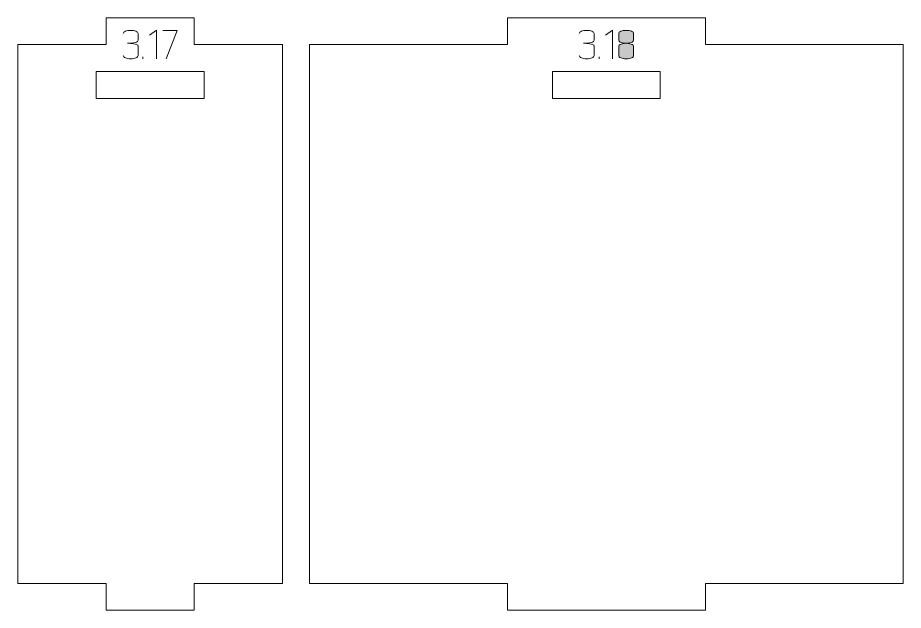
# Model space of a CAD drawing. Header units: centimetres. Extents: x -191 to 212, y -234 to 239.
# Drawn here: x -85.19 to -75.32, y -107.99 to -101.39 of the extents above; entities that cross this region are included whole.
import ezdxf

# ---------------------------------------------------------------- set-up
doc = ezdxf.new("R2010")
doc.units = ezdxf.units.CM
doc.header["$MEASUREMENT"] = 0
doc.layers.add('Capa 1', color=7, linetype='Continuous')

msp = doc.modelspace()

# ---------------------------------------------------------------- hatches: boundary and pattern name
at = {"layer": 'Capa 1', "true_color": 0x3e4095}
h = msp.add_hatch(color=175, dxfattribs=at)
edge = h.paths.add_edge_path()
edge.add_spline(control_points=[(-83.93001, -101.84724), (-83.95355, -101.84724), (-83.9732, -101.8438), (-83.98894, -101.83692), (-84.00469, -101.83004), (-84.01256, -101.82171), (-84.01256, -101.81193), (-84.01256, -101.82171), (-84.00469, -101.83004), (-83.98894, -101.83692), (-83.9732, -101.8438), (-83.95355, -101.84724), (-83.93001, -101.84724), (-83.90647, -101.84724), (-83.88682, -101.8438), (-83.87108, -101.83692), (-83.85533, -101.83004), (-83.84746, -101.82171), (-83.84746, -101.81193), (-83.84746, -101.81193), (-83.84746, -101.70874), (-83.84746, -101.70874), (-83.84746, -101.70048), (-83.85312, -101.6933), (-83.86443, -101.68719), (-83.87574, -101.68107), (-83.90891, -101.67694), (-83.96395, -101.6748), (-83.90922, -101.67144), (-83.87635, -101.66746), (-83.86535, -101.66288), (-83.85434, -101.65829), (-83.84838, -101.6508), (-83.84746, -101.64041), (-83.84746, -101.64041), (-83.84746, -101.56611), (-83.84746, -101.56611), (-83.84746, -101.55633), (-83.85533, -101.548), (-83.87108, -101.54112), (-83.88682, -101.53424), (-83.90647, -101.5308), (-83.93001, -101.5308), (-83.95355, -101.5308), (-83.9732, -101.53424), (-83.98894, -101.54112), (-84.00469, -101.548), (-84.01256, -101.55633), (-84.01256, -101.56611), (-84.01256, -101.55633), (-84.00469, -101.548), (-83.98894, -101.54112), (-83.9732, -101.53424), (-83.95355, -101.5308), (-83.93001, -101.5308), (-83.90647, -101.5308), (-83.88682, -101.53424), (-83.87108, -101.54112), (-83.85533, -101.548), (-83.84746, -101.55633), (-83.84746, -101.56611), (-83.84746, -101.56611), (-83.84746, -101.64041), (-83.84746, -101.64041), (-83.84838, -101.6508), (-83.85434, -101.65829), (-83.86535, -101.66288), (-83.87635, -101.66746), (-83.90922, -101.67144), (-83.96395, -101.6748), (-83.90891, -101.67694), (-83.87574, -101.68107), (-83.86443, -101.68719), (-83.85312, -101.6933), (-83.84746, -101.70048), (-83.84746, -101.70874), (-83.84746, -101.70874), (-83.84746, -101.81193), (-83.84746, -101.81193), (-83.84746, -101.82171), (-83.85533, -101.83004), (-83.87108, -101.83692), (-83.88682, -101.8438), (-83.90647, -101.84724), (-83.93001, -101.84724)], knot_values=[0, 0, 0, 0, 0.0357143, 0.0357143, 0.0357143, 0.0714286, 0.0714286, 0.0714286, 0.1071429, 0.1071429, 0.1071429, 0.1428571, 0.1428571, 0.1428571, 0.1785714, 0.1785714, 0.1785714, 0.2142857, 0.2142857, 0.2142857, 0.25, 0.25, 0.25, 0.2857143, 0.2857143, 0.2857143, 0.3214286, 0.3214286, 0.3214286, 0.3571429, 0.3571429, 0.3571429, 0.3928571, 0.3928571, 0.3928571, 0.4285714, 0.4285714, 0.4285714, 0.4642857, 0.4642857, 0.4642857, 0.5, 0.5, 0.5, 0.5357143, 0.5357143, 0.5357143, 0.5714286, 0.5714286, 0.5714286, 0.6071429, 0.6071429, 0.6071429, 0.6428571, 0.6428571, 0.6428571, 0.6785714, 0.6785714, 0.6785714, 0.7142857, 0.7142857, 0.7142857, 0.75, 0.75, 0.75, 0.7857143, 0.7857143, 0.7857143, 0.8214286, 0.8214286, 0.8214286, 0.8571429, 0.8571429, 0.8571429, 0.8928571, 0.8928571, 0.8928571, 0.9285714, 0.9285714, 0.9285714, 0.9642857, 0.9642857, 0.9642857, 1, 1, 1, 1], degree=3, periodic=1)
h = msp.add_hatch(color=175, dxfattribs=at)
edge = h.paths.add_edge_path()
edge.add_spline(control_points=[(-83.64292, -101.53034), (-83.64292, -101.53034), (-83.71905, -101.58308), (-83.71905, -101.58308), (-83.71905, -101.58308), (-83.64292, -101.53034), (-83.64292, -101.53034), (-83.64292, -101.53034), (-83.64292, -101.84724), (-83.64292, -101.84724), (-83.64292, -101.84724), (-83.64292, -101.53034), (-83.64292, -101.53034)], knot_values=[0, 0, 0, 0, 0.25, 0.25, 0.25, 0.5, 0.5, 0.5, 0.75, 0.75, 0.75, 1, 1, 1, 1], degree=3, periodic=1)
h = msp.add_hatch(color=175, dxfattribs=at)
edge = h.paths.add_edge_path()
edge.add_spline(control_points=[(-83.53377, -101.84724), (-83.53377, -101.84724), (-83.41269, -101.5308), (-83.41269, -101.5308), (-83.41269, -101.5308), (-83.57229, -101.5308), (-83.57229, -101.5308), (-83.57229, -101.5308), (-83.41269, -101.5308), (-83.41269, -101.5308), (-83.41269, -101.5308), (-83.53377, -101.84724), (-83.53377, -101.84724)], knot_values=[0, 0, 0, 0, 0.25, 0.25, 0.25, 0.5, 0.5, 0.5, 0.75, 0.75, 0.75, 1, 1, 1, 1], degree=3, periodic=1)
h = msp.add_hatch(color=175, dxfattribs=at)
edge = h.paths.add_edge_path()
edge.add_spline(control_points=[(-78.85082, -101.84724), (-78.87436, -101.84724), (-78.89401, -101.8438), (-78.90975, -101.83692), (-78.9255, -101.83004), (-78.93337, -101.82171), (-78.93337, -101.81193), (-78.93337, -101.82171), (-78.9255, -101.83004), (-78.90975, -101.83692), (-78.89401, -101.8438), (-78.87436, -101.84724), (-78.85082, -101.84724), (-78.82728, -101.84724), (-78.80763, -101.8438), (-78.79189, -101.83692), (-78.77614, -101.83004), (-78.76827, -101.82171), (-78.76827, -101.81193), (-78.76827, -101.81193), (-78.76827, -101.70874), (-78.76827, -101.70874), (-78.76827, -101.70048), (-78.77393, -101.6933), (-78.78524, -101.68719), (-78.79655, -101.68107), (-78.82972, -101.67694), (-78.88476, -101.6748), (-78.83003, -101.67144), (-78.79716, -101.66746), (-78.78616, -101.66288), (-78.77515, -101.65829), (-78.76919, -101.6508), (-78.76827, -101.64041), (-78.76827, -101.64041), (-78.76827, -101.56611), (-78.76827, -101.56611), (-78.76827, -101.55633), (-78.77614, -101.548), (-78.79189, -101.54112), (-78.80763, -101.53424), (-78.82728, -101.5308), (-78.85082, -101.5308), (-78.87436, -101.5308), (-78.89401, -101.53424), (-78.90975, -101.54112), (-78.9255, -101.548), (-78.93337, -101.55633), (-78.93337, -101.56611), (-78.93337, -101.55633), (-78.9255, -101.548), (-78.90975, -101.54112), (-78.89401, -101.53424), (-78.87436, -101.5308), (-78.85082, -101.5308), (-78.82728, -101.5308), (-78.80763, -101.53424), (-78.79189, -101.54112), (-78.77614, -101.548), (-78.76827, -101.55633), (-78.76827, -101.56611), (-78.76827, -101.56611), (-78.76827, -101.64041), (-78.76827, -101.64041), (-78.76919, -101.6508), (-78.77515, -101.65829), (-78.78616, -101.66288), (-78.79716, -101.66746), (-78.83003, -101.67144), (-78.88476, -101.6748), (-78.82972, -101.67694), (-78.79655, -101.68107), (-78.78524, -101.68719), (-78.77393, -101.6933), (-78.76827, -101.70048), (-78.76827, -101.70874), (-78.76827, -101.70874), (-78.76827, -101.81193), (-78.76827, -101.81193), (-78.76827, -101.82171), (-78.77614, -101.83004), (-78.79189, -101.83692), (-78.80763, -101.8438), (-78.82728, -101.84724), (-78.85082, -101.84724)], knot_values=[0, 0, 0, 0, 0.0357143, 0.0357143, 0.0357143, 0.0714286, 0.0714286, 0.0714286, 0.1071429, 0.1071429, 0.1071429, 0.1428571, 0.1428571, 0.1428571, 0.1785714, 0.1785714, 0.1785714, 0.2142857, 0.2142857, 0.2142857, 0.25, 0.25, 0.25, 0.2857143, 0.2857143, 0.2857143, 0.3214286, 0.3214286, 0.3214286, 0.3571429, 0.3571429, 0.3571429, 0.3928571, 0.3928571, 0.3928571, 0.4285714, 0.4285714, 0.4285714, 0.4642857, 0.4642857, 0.4642857, 0.5, 0.5, 0.5, 0.5357143, 0.5357143, 0.5357143, 0.5714286, 0.5714286, 0.5714286, 0.6071429, 0.6071429, 0.6071429, 0.6428571, 0.6428571, 0.6428571, 0.6785714, 0.6785714, 0.6785714, 0.7142857, 0.7142857, 0.7142857, 0.75, 0.75, 0.75, 0.7857143, 0.7857143, 0.7857143, 0.8214286, 0.8214286, 0.8214286, 0.8571429, 0.8571429, 0.8571429, 0.8928571, 0.8928571, 0.8928571, 0.9285714, 0.9285714, 0.9285714, 0.9642857, 0.9642857, 0.9642857, 1, 1, 1, 1], degree=3, periodic=1)
h = msp.add_hatch(color=175, dxfattribs=at)
edge = h.paths.add_edge_path()
edge.add_spline(control_points=[(-78.56373, -101.53034), (-78.56373, -101.53034), (-78.63986, -101.58308), (-78.63986, -101.58308), (-78.63986, -101.58308), (-78.56373, -101.53034), (-78.56373, -101.53034), (-78.56373, -101.53034), (-78.56373, -101.84724), (-78.56373, -101.84724), (-78.56373, -101.84724), (-78.56373, -101.53034), (-78.56373, -101.53034)], knot_values=[0, 0, 0, 0, 0.25, 0.25, 0.25, 0.5, 0.5, 0.5, 0.75, 0.75, 0.75, 1, 1, 1, 1], degree=3, periodic=1)
h = msp.add_hatch(color=175, dxfattribs=at)
edge = h.paths.add_edge_path()
edge.add_spline(control_points=[(-78.4931, -101.64041), (-78.4931, -101.64836), (-78.48744, -101.65554), (-78.47613, -101.66196), (-78.46482, -101.66838), (-78.44296, -101.67266), (-78.41055, -101.6748), (-78.37814, -101.67266), (-78.35628, -101.66838), (-78.34497, -101.66196), (-78.33366, -101.65554), (-78.328, -101.64836), (-78.328, -101.64041), (-78.328, -101.64041), (-78.328, -101.56611), (-78.328, -101.56611), (-78.328, -101.55633), (-78.33587, -101.548), (-78.35162, -101.54112), (-78.36736, -101.53424), (-78.38701, -101.5308), (-78.41055, -101.5308), (-78.43409, -101.5308), (-78.45374, -101.53424), (-78.46948, -101.54112), (-78.48523, -101.548), (-78.4931, -101.55633), (-78.4931, -101.56611), (-78.4931, -101.56611), (-78.4931, -101.64041), (-78.4931, -101.64041)], knot_values=[0, 0, 0, 0, 0.1, 0.1, 0.1, 0.2, 0.2, 0.2, 0.3, 0.3, 0.3, 0.4, 0.4, 0.4, 0.5, 0.5, 0.5, 0.6, 0.6, 0.6, 0.7, 0.7, 0.7, 0.8, 0.8, 0.8, 0.9, 0.9, 0.9, 1, 1, 1, 1], degree=3, periodic=1)
h = msp.add_hatch(color=175, dxfattribs=at)
edge = h.paths.add_edge_path()
edge.add_spline(control_points=[(-78.41055, -101.84724), (-78.43409, -101.84724), (-78.45374, -101.8438), (-78.46948, -101.83692), (-78.48523, -101.83004), (-78.4931, -101.82171), (-78.4931, -101.81193), (-78.4931, -101.81193), (-78.4931, -101.70874), (-78.4931, -101.70874), (-78.4931, -101.70048), (-78.48744, -101.6933), (-78.47613, -101.68719), (-78.46482, -101.68107), (-78.44296, -101.67694), (-78.41055, -101.6748), (-78.44296, -101.67266), (-78.46482, -101.66838), (-78.47613, -101.66196), (-78.48744, -101.65554), (-78.4931, -101.64836), (-78.4931, -101.64041), (-78.4931, -101.64041), (-78.4931, -101.56611), (-78.4931, -101.56611), (-78.4931, -101.55633), (-78.48523, -101.548), (-78.46948, -101.54112), (-78.45374, -101.53424), (-78.43409, -101.5308), (-78.41055, -101.5308), (-78.38701, -101.5308), (-78.36736, -101.53424), (-78.35162, -101.54112), (-78.33587, -101.548), (-78.328, -101.55633), (-78.328, -101.56611), (-78.328, -101.56611), (-78.328, -101.64041), (-78.328, -101.64041), (-78.328, -101.64836), (-78.33366, -101.65554), (-78.34497, -101.66196), (-78.35628, -101.66838), (-78.37814, -101.67266), (-78.41055, -101.6748), (-78.37814, -101.67694), (-78.35628, -101.68107), (-78.34497, -101.68719), (-78.33366, -101.6933), (-78.328, -101.70048), (-78.328, -101.70874), (-78.328, -101.70874), (-78.328, -101.81193), (-78.328, -101.81193), (-78.328, -101.82171), (-78.33587, -101.83004), (-78.35162, -101.83692), (-78.36736, -101.8438), (-78.38701, -101.84724), (-78.41055, -101.84724)], knot_values=[0, 0, 0, 0, 0.05, 0.05, 0.05, 0.1, 0.1, 0.1, 0.15, 0.15, 0.15, 0.2, 0.2, 0.2, 0.25, 0.25, 0.25, 0.3, 0.3, 0.3, 0.35, 0.35, 0.35, 0.4, 0.4, 0.4, 0.45, 0.45, 0.45, 0.5, 0.5, 0.5, 0.55, 0.55, 0.55, 0.6, 0.6, 0.6, 0.65, 0.65, 0.65, 0.7, 0.7, 0.7, 0.75, 0.75, 0.75, 0.8, 0.8, 0.8, 0.85, 0.85, 0.85, 0.9, 0.9, 0.9, 0.95, 0.95, 0.95, 1, 1, 1, 1], degree=3, periodic=1)
h = msp.add_hatch(color=175, dxfattribs=at)
edge = h.paths.add_edge_path()
edge.add_spline(control_points=[(-78.4931, -101.81193), (-78.4931, -101.82171), (-78.48523, -101.83004), (-78.46948, -101.83692), (-78.45374, -101.8438), (-78.43409, -101.84724), (-78.41055, -101.84724), (-78.38701, -101.84724), (-78.36736, -101.8438), (-78.35162, -101.83692), (-78.33587, -101.83004), (-78.328, -101.82171), (-78.328, -101.81193), (-78.328, -101.81193), (-78.328, -101.70874), (-78.328, -101.70874), (-78.328, -101.70048), (-78.33366, -101.6933), (-78.34497, -101.68719), (-78.35628, -101.68107), (-78.37814, -101.67694), (-78.41055, -101.6748), (-78.44296, -101.67694), (-78.46482, -101.68107), (-78.47613, -101.68719), (-78.48744, -101.6933), (-78.4931, -101.70048), (-78.4931, -101.70874), (-78.4931, -101.70874), (-78.4931, -101.81193), (-78.4931, -101.81193)], knot_values=[0, 0, 0, 0, 0.1, 0.1, 0.1, 0.2, 0.2, 0.2, 0.3, 0.3, 0.3, 0.4, 0.4, 0.4, 0.5, 0.5, 0.5, 0.6, 0.6, 0.6, 0.7, 0.7, 0.7, 0.8, 0.8, 0.8, 0.9, 0.9, 0.9, 1, 1, 1, 1], degree=3, periodic=1)
h = msp.add_hatch(color=175, dxfattribs=at)
edge = h.paths.add_edge_path()
edge.add_spline(control_points=[(-83.79243, -101.84724), (-83.79243, -101.84724), (-83.79243, -101.82477), (-83.79243, -101.82477), (-83.79243, -101.82477), (-83.79243, -101.84724), (-83.79243, -101.84724)], knot_values=[0, 0, 0, 0, 0.5, 0.5, 0.5, 1, 1, 1, 1], degree=3, periodic=1)
h = msp.add_hatch(color=175, dxfattribs=at)
edge = h.paths.add_edge_path()
edge.add_spline(control_points=[(-78.71324, -101.84724), (-78.71324, -101.84724), (-78.71324, -101.82477), (-78.71324, -101.82477), (-78.71324, -101.82477), (-78.71324, -101.84724), (-78.71324, -101.84724)], knot_values=[0, 0, 0, 0, 0.5, 0.5, 0.5, 1, 1, 1, 1], degree=3, periodic=1)

# ---------------------------------------------------------------- linework, layer by layer
at = {"layer": 'Capa 1', "color": 240, "lineweight": 20}
for points, knots in [([(-85.18787, -101.69004), (-85.18787, -101.69004), (-85.18787, -107.69004), (-85.18787, -107.69004), (-85.18787, -107.69004), (-84.20437, -107.69004), (-84.20437, -107.69004), (-84.20437, -107.69004), (-84.20437, -107.99004), (-84.20437, -107.99004), (-84.20437, -107.99004), (-83.22087, -107.99004), (-83.22087, -107.99004), (-83.22087, -107.99004), (-83.22087, -107.69004), (-83.22087, -107.69004), (-83.22087, -107.69004), (-82.23738, -107.69004), (-82.23738, -107.69004), (-82.23738, -107.69004), (-82.23738, -101.69004), (-82.23738, -101.69004), (-82.23738, -101.69004), (-83.22087, -101.69004), (-83.22087, -101.69004), (-83.22087, -101.69004), (-83.22087, -101.39004), (-83.22087, -101.39004), (-83.22087, -101.39004), (-84.20437, -101.39004), (-84.20437, -101.39004), (-84.20437, -101.39004), (-84.20437, -101.69004), (-84.20437, -101.69004), (-84.20437, -101.69004), (-85.18787, -101.69004), (-85.18787, -101.69004)], [0, 0, 0, 0, 0.0833333, 0.0833333, 0.0833333, 0.1666667, 0.1666667, 0.1666667, 0.25, 0.25, 0.25, 0.3333333, 0.3333333, 0.3333333, 0.4166667, 0.4166667, 0.4166667, 0.5, 0.5, 0.5, 0.5833333, 0.5833333, 0.5833333, 0.6666667, 0.6666667, 0.6666667, 0.75, 0.75, 0.75, 0.8333333, 0.8333333, 0.8333333, 0.9166667, 0.9166667, 0.9166667, 1, 1, 1, 1]), ([(-81.93738, -101.69004), (-81.93738, -101.69004), (-81.93738, -107.69004), (-81.93738, -107.69004), (-81.93738, -107.69004), (-79.73292, -107.69004), (-79.73292, -107.69004), (-79.73292, -107.69004), (-79.73292, -107.99004), (-79.73292, -107.99004), (-79.73292, -107.99004), (-77.52845, -107.99004), (-77.52845, -107.99004), (-77.52845, -107.99004), (-77.52845, -107.69004), (-77.52845, -107.69004), (-77.52845, -107.69004), (-75.32399, -107.69004), (-75.32399, -107.69004), (-75.32399, -107.69004), (-75.32399, -101.69004), (-75.32399, -101.69004), (-75.32399, -101.69004), (-77.52845, -101.69004), (-77.52845, -101.69004), (-77.52845, -101.69004), (-77.52845, -101.39004), (-77.52845, -101.39004), (-77.52845, -101.39004), (-79.73292, -101.39004), (-79.73292, -101.39004), (-79.73292, -101.39004), (-79.73292, -101.69004), (-79.73292, -101.69004), (-79.73292, -101.69004), (-81.93738, -101.69004), (-81.93738, -101.69004)], [0, 0, 0, 0, 0.0833333, 0.0833333, 0.0833333, 0.1666667, 0.1666667, 0.1666667, 0.25, 0.25, 0.25, 0.3333333, 0.3333333, 0.3333333, 0.4166667, 0.4166667, 0.4166667, 0.5, 0.5, 0.5, 0.5833333, 0.5833333, 0.5833333, 0.6666667, 0.6666667, 0.6666667, 0.75, 0.75, 0.75, 0.8333333, 0.8333333, 0.8333333, 0.9166667, 0.9166667, 0.9166667, 1, 1, 1, 1]), ([(-84.31263, -102.2901), (-84.31263, -102.2901), (-83.11263, -102.2901), (-83.11263, -102.2901), (-83.11263, -102.2901), (-83.11263, -101.9901), (-83.11263, -101.9901), (-83.11263, -101.9901), (-84.31263, -101.9901), (-84.31263, -101.9901), (-84.31263, -101.9901), (-84.31263, -102.2901), (-84.31263, -102.2901)], [0, 0, 0, 0, 0.25, 0.25, 0.25, 0.5, 0.5, 0.5, 0.75, 0.75, 0.75, 1, 1, 1, 1]), ([(-79.23069, -102.2901), (-79.23069, -102.2901), (-78.03069, -102.2901), (-78.03069, -102.2901), (-78.03069, -102.2901), (-78.03069, -101.9901), (-78.03069, -101.9901), (-78.03069, -101.9901), (-79.23069, -101.9901), (-79.23069, -101.9901), (-79.23069, -101.9901), (-79.23069, -102.2901), (-79.23069, -102.2901)], [0, 0, 0, 0, 0.25, 0.25, 0.25, 0.5, 0.5, 0.5, 0.75, 0.75, 0.75, 1, 1, 1, 1])]:
    msp.add_open_spline(points, degree=3, knots=knots, dxfattribs=at)
at = {"layer": 'Capa 1', "color": 114, "lineweight": 9}
for points, knots in [([(-83.93001, -101.84724), (-83.95355, -101.84724), (-83.9732, -101.8438), (-83.98894, -101.83692), (-84.00469, -101.83004), (-84.01256, -101.82171), (-84.01256, -101.81193), (-84.01256, -101.82171), (-84.00469, -101.83004), (-83.98894, -101.83692), (-83.9732, -101.8438), (-83.95355, -101.84724), (-83.93001, -101.84724), (-83.90647, -101.84724), (-83.88682, -101.8438), (-83.87108, -101.83692), (-83.85533, -101.83004), (-83.84746, -101.82171), (-83.84746, -101.81193), (-83.84746, -101.81193), (-83.84746, -101.70874), (-83.84746, -101.70874), (-83.84746, -101.70048), (-83.85312, -101.6933), (-83.86443, -101.68719), (-83.87574, -101.68107), (-83.90891, -101.67694), (-83.96395, -101.6748), (-83.90922, -101.67144), (-83.87635, -101.66746), (-83.86535, -101.66288), (-83.85434, -101.65829), (-83.84838, -101.6508), (-83.84746, -101.64041), (-83.84746, -101.64041), (-83.84746, -101.56611), (-83.84746, -101.56611), (-83.84746, -101.55633), (-83.85533, -101.548), (-83.87108, -101.54112), (-83.88682, -101.53424), (-83.90647, -101.5308), (-83.93001, -101.5308), (-83.95355, -101.5308), (-83.9732, -101.53424), (-83.98894, -101.54112), (-84.00469, -101.548), (-84.01256, -101.55633), (-84.01256, -101.56611), (-84.01256, -101.55633), (-84.00469, -101.548), (-83.98894, -101.54112), (-83.9732, -101.53424), (-83.95355, -101.5308), (-83.93001, -101.5308), (-83.90647, -101.5308), (-83.88682, -101.53424), (-83.87108, -101.54112), (-83.85533, -101.548), (-83.84746, -101.55633), (-83.84746, -101.56611), (-83.84746, -101.56611), (-83.84746, -101.64041), (-83.84746, -101.64041), (-83.84838, -101.6508), (-83.85434, -101.65829), (-83.86535, -101.66288), (-83.87635, -101.66746), (-83.90922, -101.67144), (-83.96395, -101.6748), (-83.90891, -101.67694), (-83.87574, -101.68107), (-83.86443, -101.68719), (-83.85312, -101.6933), (-83.84746, -101.70048), (-83.84746, -101.70874), (-83.84746, -101.70874), (-83.84746, -101.81193), (-83.84746, -101.81193), (-83.84746, -101.82171), (-83.85533, -101.83004), (-83.87108, -101.83692), (-83.88682, -101.8438), (-83.90647, -101.84724), (-83.93001, -101.84724)], [0, 0, 0, 0, 0.0357143, 0.0357143, 0.0357143, 0.0714286, 0.0714286, 0.0714286, 0.1071429, 0.1071429, 0.1071429, 0.1428571, 0.1428571, 0.1428571, 0.1785714, 0.1785714, 0.1785714, 0.2142857, 0.2142857, 0.2142857, 0.25, 0.25, 0.25, 0.2857143, 0.2857143, 0.2857143, 0.3214286, 0.3214286, 0.3214286, 0.3571429, 0.3571429, 0.3571429, 0.3928571, 0.3928571, 0.3928571, 0.4285714, 0.4285714, 0.4285714, 0.4642857, 0.4642857, 0.4642857, 0.5, 0.5, 0.5, 0.5357143, 0.5357143, 0.5357143, 0.5714286, 0.5714286, 0.5714286, 0.6071429, 0.6071429, 0.6071429, 0.6428571, 0.6428571, 0.6428571, 0.6785714, 0.6785714, 0.6785714, 0.7142857, 0.7142857, 0.7142857, 0.75, 0.75, 0.75, 0.7857143, 0.7857143, 0.7857143, 0.8214286, 0.8214286, 0.8214286, 0.8571429, 0.8571429, 0.8571429, 0.8928571, 0.8928571, 0.8928571, 0.9285714, 0.9285714, 0.9285714, 0.9642857, 0.9642857, 0.9642857, 1, 1, 1, 1]), ([(-83.64292, -101.53034), (-83.64292, -101.53034), (-83.71905, -101.58308), (-83.71905, -101.58308), (-83.71905, -101.58308), (-83.64292, -101.53034), (-83.64292, -101.53034), (-83.64292, -101.53034), (-83.64292, -101.84724), (-83.64292, -101.84724), (-83.64292, -101.84724), (-83.64292, -101.53034), (-83.64292, -101.53034)], [0, 0, 0, 0, 0.25, 0.25, 0.25, 0.5, 0.5, 0.5, 0.75, 0.75, 0.75, 1, 1, 1, 1]), ([(-83.53377, -101.84724), (-83.53377, -101.84724), (-83.41269, -101.5308), (-83.41269, -101.5308), (-83.41269, -101.5308), (-83.57229, -101.5308), (-83.57229, -101.5308), (-83.57229, -101.5308), (-83.41269, -101.5308), (-83.41269, -101.5308), (-83.41269, -101.5308), (-83.53377, -101.84724), (-83.53377, -101.84724)], [0, 0, 0, 0, 0.25, 0.25, 0.25, 0.5, 0.5, 0.5, 0.75, 0.75, 0.75, 1, 1, 1, 1]), ([(-78.85082, -101.84724), (-78.87436, -101.84724), (-78.89401, -101.8438), (-78.90975, -101.83692), (-78.9255, -101.83004), (-78.93337, -101.82171), (-78.93337, -101.81193), (-78.93337, -101.82171), (-78.9255, -101.83004), (-78.90975, -101.83692), (-78.89401, -101.8438), (-78.87436, -101.84724), (-78.85082, -101.84724), (-78.82728, -101.84724), (-78.80763, -101.8438), (-78.79189, -101.83692), (-78.77614, -101.83004), (-78.76827, -101.82171), (-78.76827, -101.81193), (-78.76827, -101.81193), (-78.76827, -101.70874), (-78.76827, -101.70874), (-78.76827, -101.70048), (-78.77393, -101.6933), (-78.78524, -101.68719), (-78.79655, -101.68107), (-78.82972, -101.67694), (-78.88476, -101.6748), (-78.83003, -101.67144), (-78.79716, -101.66746), (-78.78616, -101.66288), (-78.77515, -101.65829), (-78.76919, -101.6508), (-78.76827, -101.64041), (-78.76827, -101.64041), (-78.76827, -101.56611), (-78.76827, -101.56611), (-78.76827, -101.55633), (-78.77614, -101.548), (-78.79189, -101.54112), (-78.80763, -101.53424), (-78.82728, -101.5308), (-78.85082, -101.5308), (-78.87436, -101.5308), (-78.89401, -101.53424), (-78.90975, -101.54112), (-78.9255, -101.548), (-78.93337, -101.55633), (-78.93337, -101.56611), (-78.93337, -101.55633), (-78.9255, -101.548), (-78.90975, -101.54112), (-78.89401, -101.53424), (-78.87436, -101.5308), (-78.85082, -101.5308), (-78.82728, -101.5308), (-78.80763, -101.53424), (-78.79189, -101.54112), (-78.77614, -101.548), (-78.76827, -101.55633), (-78.76827, -101.56611), (-78.76827, -101.56611), (-78.76827, -101.64041), (-78.76827, -101.64041), (-78.76919, -101.6508), (-78.77515, -101.65829), (-78.78616, -101.66288), (-78.79716, -101.66746), (-78.83003, -101.67144), (-78.88476, -101.6748), (-78.82972, -101.67694), (-78.79655, -101.68107), (-78.78524, -101.68719), (-78.77393, -101.6933), (-78.76827, -101.70048), (-78.76827, -101.70874), (-78.76827, -101.70874), (-78.76827, -101.81193), (-78.76827, -101.81193), (-78.76827, -101.82171), (-78.77614, -101.83004), (-78.79189, -101.83692), (-78.80763, -101.8438), (-78.82728, -101.84724), (-78.85082, -101.84724)], [0, 0, 0, 0, 0.0357143, 0.0357143, 0.0357143, 0.0714286, 0.0714286, 0.0714286, 0.1071429, 0.1071429, 0.1071429, 0.1428571, 0.1428571, 0.1428571, 0.1785714, 0.1785714, 0.1785714, 0.2142857, 0.2142857, 0.2142857, 0.25, 0.25, 0.25, 0.2857143, 0.2857143, 0.2857143, 0.3214286, 0.3214286, 0.3214286, 0.3571429, 0.3571429, 0.3571429, 0.3928571, 0.3928571, 0.3928571, 0.4285714, 0.4285714, 0.4285714, 0.4642857, 0.4642857, 0.4642857, 0.5, 0.5, 0.5, 0.5357143, 0.5357143, 0.5357143, 0.5714286, 0.5714286, 0.5714286, 0.6071429, 0.6071429, 0.6071429, 0.6428571, 0.6428571, 0.6428571, 0.6785714, 0.6785714, 0.6785714, 0.7142857, 0.7142857, 0.7142857, 0.75, 0.75, 0.75, 0.7857143, 0.7857143, 0.7857143, 0.8214286, 0.8214286, 0.8214286, 0.8571429, 0.8571429, 0.8571429, 0.8928571, 0.8928571, 0.8928571, 0.9285714, 0.9285714, 0.9285714, 0.9642857, 0.9642857, 0.9642857, 1, 1, 1, 1]), ([(-78.56373, -101.53034), (-78.56373, -101.53034), (-78.63986, -101.58308), (-78.63986, -101.58308), (-78.63986, -101.58308), (-78.56373, -101.53034), (-78.56373, -101.53034), (-78.56373, -101.53034), (-78.56373, -101.84724), (-78.56373, -101.84724), (-78.56373, -101.84724), (-78.56373, -101.53034), (-78.56373, -101.53034)], [0, 0, 0, 0, 0.25, 0.25, 0.25, 0.5, 0.5, 0.5, 0.75, 0.75, 0.75, 1, 1, 1, 1]), ([(-78.4931, -101.64041), (-78.4931, -101.64836), (-78.48744, -101.65554), (-78.47613, -101.66196), (-78.46482, -101.66838), (-78.44296, -101.67266), (-78.41055, -101.6748), (-78.37814, -101.67266), (-78.35628, -101.66838), (-78.34497, -101.66196), (-78.33366, -101.65554), (-78.328, -101.64836), (-78.328, -101.64041), (-78.328, -101.64041), (-78.328, -101.56611), (-78.328, -101.56611), (-78.328, -101.55633), (-78.33587, -101.548), (-78.35162, -101.54112), (-78.36736, -101.53424), (-78.38701, -101.5308), (-78.41055, -101.5308), (-78.43409, -101.5308), (-78.45374, -101.53424), (-78.46948, -101.54112), (-78.48523, -101.548), (-78.4931, -101.55633), (-78.4931, -101.56611), (-78.4931, -101.56611), (-78.4931, -101.64041), (-78.4931, -101.64041)], [0, 0, 0, 0, 0.1, 0.1, 0.1, 0.2, 0.2, 0.2, 0.3, 0.3, 0.3, 0.4, 0.4, 0.4, 0.5, 0.5, 0.5, 0.6, 0.6, 0.6, 0.7, 0.7, 0.7, 0.8, 0.8, 0.8, 0.9, 0.9, 0.9, 1, 1, 1, 1]), ([(-78.41055, -101.84724), (-78.43409, -101.84724), (-78.45374, -101.8438), (-78.46948, -101.83692), (-78.48523, -101.83004), (-78.4931, -101.82171), (-78.4931, -101.81193), (-78.4931, -101.81193), (-78.4931, -101.70874), (-78.4931, -101.70874), (-78.4931, -101.70048), (-78.48744, -101.6933), (-78.47613, -101.68719), (-78.46482, -101.68107), (-78.44296, -101.67694), (-78.41055, -101.6748), (-78.44296, -101.67266), (-78.46482, -101.66838), (-78.47613, -101.66196), (-78.48744, -101.65554), (-78.4931, -101.64836), (-78.4931, -101.64041), (-78.4931, -101.64041), (-78.4931, -101.56611), (-78.4931, -101.56611), (-78.4931, -101.55633), (-78.48523, -101.548), (-78.46948, -101.54112), (-78.45374, -101.53424), (-78.43409, -101.5308), (-78.41055, -101.5308), (-78.38701, -101.5308), (-78.36736, -101.53424), (-78.35162, -101.54112), (-78.33587, -101.548), (-78.328, -101.55633), (-78.328, -101.56611), (-78.328, -101.56611), (-78.328, -101.64041), (-78.328, -101.64041), (-78.328, -101.64836), (-78.33366, -101.65554), (-78.34497, -101.66196), (-78.35628, -101.66838), (-78.37814, -101.67266), (-78.41055, -101.6748), (-78.37814, -101.67694), (-78.35628, -101.68107), (-78.34497, -101.68719), (-78.33366, -101.6933), (-78.328, -101.70048), (-78.328, -101.70874), (-78.328, -101.70874), (-78.328, -101.81193), (-78.328, -101.81193), (-78.328, -101.82171), (-78.33587, -101.83004), (-78.35162, -101.83692), (-78.36736, -101.8438), (-78.38701, -101.84724), (-78.41055, -101.84724)], [0, 0, 0, 0, 0.05, 0.05, 0.05, 0.1, 0.1, 0.1, 0.15, 0.15, 0.15, 0.2, 0.2, 0.2, 0.25, 0.25, 0.25, 0.3, 0.3, 0.3, 0.35, 0.35, 0.35, 0.4, 0.4, 0.4, 0.45, 0.45, 0.45, 0.5, 0.5, 0.5, 0.55, 0.55, 0.55, 0.6, 0.6, 0.6, 0.65, 0.65, 0.65, 0.7, 0.7, 0.7, 0.75, 0.75, 0.75, 0.8, 0.8, 0.8, 0.85, 0.85, 0.85, 0.9, 0.9, 0.9, 0.95, 0.95, 0.95, 1, 1, 1, 1]), ([(-78.4931, -101.81193), (-78.4931, -101.82171), (-78.48523, -101.83004), (-78.46948, -101.83692), (-78.45374, -101.8438), (-78.43409, -101.84724), (-78.41055, -101.84724), (-78.38701, -101.84724), (-78.36736, -101.8438), (-78.35162, -101.83692), (-78.33587, -101.83004), (-78.328, -101.82171), (-78.328, -101.81193), (-78.328, -101.81193), (-78.328, -101.70874), (-78.328, -101.70874), (-78.328, -101.70048), (-78.33366, -101.6933), (-78.34497, -101.68719), (-78.35628, -101.68107), (-78.37814, -101.67694), (-78.41055, -101.6748), (-78.44296, -101.67694), (-78.46482, -101.68107), (-78.47613, -101.68719), (-78.48744, -101.6933), (-78.4931, -101.70048), (-78.4931, -101.70874), (-78.4931, -101.70874), (-78.4931, -101.81193), (-78.4931, -101.81193)], [0, 0, 0, 0, 0.1, 0.1, 0.1, 0.2, 0.2, 0.2, 0.3, 0.3, 0.3, 0.4, 0.4, 0.4, 0.5, 0.5, 0.5, 0.6, 0.6, 0.6, 0.7, 0.7, 0.7, 0.8, 0.8, 0.8, 0.9, 0.9, 0.9, 1, 1, 1, 1]), ([(-83.79243, -101.84724), (-83.79243, -101.84724), (-83.79243, -101.82477), (-83.79243, -101.82477), (-83.79243, -101.82477), (-83.79243, -101.84724), (-83.79243, -101.84724)], [0, 0, 0, 0, 0.5, 0.5, 0.5, 1, 1, 1, 1]), ([(-78.71324, -101.84724), (-78.71324, -101.84724), (-78.71324, -101.82477), (-78.71324, -101.82477), (-78.71324, -101.82477), (-78.71324, -101.84724), (-78.71324, -101.84724)], [0, 0, 0, 0, 0.5, 0.5, 0.5, 1, 1, 1, 1])]:
    msp.add_open_spline(points, degree=3, knots=knots, dxfattribs=at)

doc.saveas('drawing.dxf')
